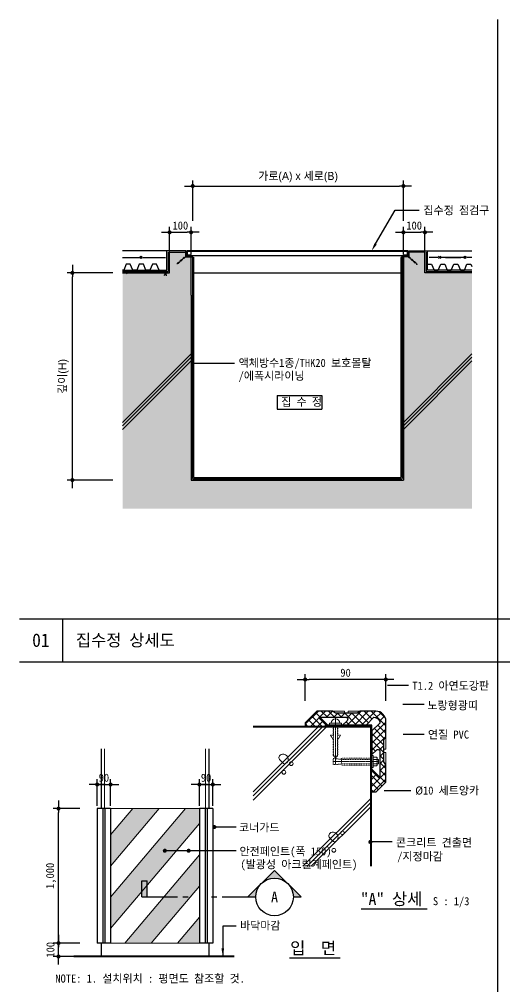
# Model space of a CAD drawing. Header units: millimetres. Extents: x 209 to 75467, y 6568 to 12199.
# Drawn here: x 8609 to 10414, y 8601 to 12199 of the extents above; entities that cross this region are included whole.
import ezdxf
from ezdxf.enums import TextEntityAlignment as Align

# ---------------------------------------------------------------- set-up
doc = ezdxf.new("R2010")
doc.units = ezdxf.units.MM
doc.header["$MEASUREMENT"] = 0
doc.linetypes.add('CEN', pattern=[62, 60, -1, 0, -1])
doc.linetypes.add('HIDDEN', pattern=[0.375, 0.25, -0.125])
doc.layers.get('0').update_dxf_attribs({"linetype": 'CONTINUOUS'})
for name, color, linetype, lineweight in [('A-CNTL', 1, 'CEN', 15), ('A-CONC-LIN1', 2, 'CONTINUOUS', 40), ('A-DIMS', 7, 'CONTINUOUS', 25), ('A-ELEV-LIN2', 7, 'CONTINUOUS', 25), ('A-ELEV-LIN3', 8, 'CONTINUOUS', 18), ('A-MKXS-LEAD', 7, 'CONTINUOUS', 25), ('A-MKXS-MAK1', 3, 'CONTINUOUS', 25), ('A-MKXS-TEXT1', 3, 'CONTINUOUS', 25), ('A-MKXS-TEXT2', 7, 'CONTINUOUS', 25), ('A-MKXX-SYMB', 7, 'CONTINUOUS', 25), ('A-SECT-LIN1', 4, 'CONTINUOUS', 25), ('A-XXXX-HATC', 8, 'CONTINUOUS', 18), ('A-XXXX-HID', 8, 'HIDDEN', 18), ('A-XXXX-STL', 3, 'CONTINUOUS', 25), ('A-XXXX-SYMB', 7, 'CONTINUOUS', 25), ('A-XXXX-TXT1', 3, 'CONTINUOUS', 25)]:
    doc.layers.add(name, color=color, linetype=linetype, lineweight=lineweight)
for name, color, linetype in [('A-XXXX-SOLD', 252, 'CONTINUOUS'), ('a옹벽', 2, 'CONTINUOUS'), ('CA-ANNO-HIDE', 6, 'HIDDEN'), ('CA-ANNO-TEXT', 3, 'CONTINUOUS'), ('CA-ELE1', 8, 'CONTINUOUS'), ('CA-FIN3', 7, 'CONTINUOUS'), ('CA-FLOR-STL', 8, 'CONTINUOUS'), ('HAT', 8, 'CONTINUOUS'), ('HATC', 9, 'CONTINUOUS'), ('SECT2', 4, 'CONTINUOUS'), ('SYM_JHS', 4, 'CONTINUOUS'), ('TABL', 7, 'CONTINUOUS'), ('TEXT', 7, 'CONTINUOUS')]:
    doc.layers.add(name, color=color, linetype=linetype)
doc.styles.add('HY울릉도L', font='H2GTRE.TTF')
doc.styles.add('돋움', font='')
doc.styles.add('돋움체', font='')
doc.styles.get('돋움').set_extended_font_data('DotumChe')
doc.styles.get('돋움체').set_extended_font_data('DotumChe')
doc.dimstyles.new('CDIM', dxfattribs={"dimtxt": 3, "dimasz": 1.5, "dimexe": 2, "dimexo": 1, "dimgap": 1, "dimtad": 1, "dimdec": 0, "dimrnd": 0.5, "dimzin": 0, "dimdsep": 32, "dimlunit": 6, "dimtxsty": 'HY울릉도L', "dimblk1": '_CIDOT', "dimblk2": '_CIDOT', "dimsah": 1, "dimcen": 5.5, "dimclrd": 2, "dimclre": 2, "dimclrt": 7, "dimadec": 0, "dimazin": 0, "dimtfac": 1, "dimtdec": 0, "dimtix": 1, "dimtmove": 2, "dimatfit": 1, "dimldrblk": '_CIDOT', "dimfxl": 1, "dimtolj": 1, "dimtzin": 0, "dimlwd": -1, "dimarcsym": 0})

# ---------------------------------------------------------------- blocks, each defined once
blk = doc.blocks.new('_CIDOT')
at = {"color": 0, "linetype": 'ByBlock'}
blk.add_line((2, 0), (-1, 0), dxfattribs=at)
at = {"color": 0, "linetype": 'ByBlock', "const_width": 0.5}
blk.add_lwpolyline([(-0.25, 0, 1), (0.25, 0, 1)], format="xyb", close=True, dxfattribs=at)
blk = doc.blocks.new('*D382')
at = {"layer": 'A-DIMS', "lineweight": -2, "transparency": 16777216}
for p, q in [((9253.7, 11449.7), (9253.7, 11599)), ((10037.1, 11449.7), (10037.1, 11599))]:
    blk.add_line(p, q, dxfattribs=at)
at = {"layer": 'A-DIMS', "transparency": 16777216}
blk.add_line((9268.7, 11579), (10022.1, 11579), dxfattribs=at)
at = {"layer": 'A-DIMS', "transparency": 16777216, "xscale": 15, "yscale": 15, "zscale": 15, "rotation": 180}
blk.add_blockref('_CIDOT', (9253.7, 11579), dxfattribs=at)
at = {"layer": 'A-DIMS', "transparency": 16777216, "xscale": 15, "yscale": 15, "zscale": 15}
blk.add_blockref('_CIDOT', (10037.1, 11579), dxfattribs=at)
at = {"layer": 'A-DIMS', "color": 3, "transparency": 16777216, "insert": (9645.4, 11611.8), "char_height": 30, "attachment_point": 5, "style": '돋움체'}
blk.add_mtext('\\A1;{\\fHY울릉도L|b0|i0|c129|p18;가로(A) x 세로(B)}', dxfattribs=at)
blk = doc.blocks.new('*D383')
at = {"layer": 'A-DIMS', "lineweight": -2, "transparency": 16777216}
for p, q in [((8956.9, 11255.9), (8786.2, 11255.9)), ((8956.9, 10485.3), (8786.2, 10485.3))]:
    blk.add_line(p, q, dxfattribs=at)
at = {"layer": 'A-DIMS', "transparency": 16777216}
blk.add_line((8806.2, 10500.3), (8806.2, 11240.9), dxfattribs=at)
at = {"layer": 'A-DIMS', "transparency": 16777216, "xscale": 15, "yscale": 15, "zscale": 15}
for p, rotation in [((8806.2, 11255.9), 90), ((8806.2, 10485.3), 270)]:
    blk.add_blockref('_CIDOT', p, dxfattribs=dict(at, rotation=rotation))
at = {"layer": 'A-DIMS', "color": 3, "transparency": 16777216, "insert": (8773.3, 10870.6), "char_height": 30, "attachment_point": 5, "rotation": 90, "style": '돋움체'}
blk.add_mtext('\\A1;{\\fHY울릉도L|b0|i0|c129|p18;깊이(H)}', dxfattribs=at)
blk = doc.blocks.new('*D384')
at = {"layer": 'A-DIMS', "lineweight": -2, "transparency": 16777216}
for p, q in [((9167.7, 11324.1), (9167.7, 11426.8)), ((9247.7, 11324.1), (9247.7, 11426.8))]:
    blk.add_line(p, q, dxfattribs=at)
at = {"layer": 'A-DIMS', "transparency": 16777216}
blk.add_line((9182.7, 11406.8), (9232.7, 11406.8), dxfattribs=at)
at = {"layer": 'A-DIMS', "transparency": 16777216, "xscale": 15, "yscale": 15, "zscale": 15, "rotation": 180}
blk.add_blockref('_CIDOT', (9167.7, 11406.8), dxfattribs=at)
at = {"layer": 'A-DIMS', "transparency": 16777216, "xscale": 15, "yscale": 15, "zscale": 15}
blk.add_blockref('_CIDOT', (9247.7, 11406.8), dxfattribs=at)
at = {"layer": 'A-DIMS', "color": 3, "transparency": 16777216, "insert": (9207.7, 11431.8), "char_height": 30, "attachment_point": 5, "style": '돋움체'}
blk.add_mtext('\\A1;100', dxfattribs=at)
blk = doc.blocks.new('*D385')
at = {"layer": 'A-DIMS', "lineweight": -2, "transparency": 16777216}
for p, q in [((10037.1, 11324.1), (10037.1, 11426.8)), ((10117.1, 11324.1), (10117.1, 11426.8))]:
    blk.add_line(p, q, dxfattribs=at)
at = {"layer": 'A-DIMS', "transparency": 16777216}
blk.add_line((10052.1, 11406.8), (10102.1, 11406.8), dxfattribs=at)
at = {"layer": 'A-DIMS', "transparency": 16777216, "xscale": 15, "yscale": 15, "zscale": 15, "rotation": 180}
blk.add_blockref('_CIDOT', (10037.1, 11406.8), dxfattribs=at)
at = {"layer": 'A-DIMS', "transparency": 16777216, "xscale": 15, "yscale": 15, "zscale": 15}
blk.add_blockref('_CIDOT', (10117.1, 11406.8), dxfattribs=at)
at = {"layer": 'A-DIMS', "color": 3, "transparency": 16777216, "insert": (10077.1, 11431.8), "char_height": 30, "attachment_point": 5, "style": '돋움체'}
blk.add_mtext('\\A1;100', dxfattribs=at)
blk = doc.blocks.new('*D59')
at = {"layer": 'A-DIMS', "lineweight": -2, "transparency": 16777216}
for p, q in [((8834.3, 9263.5), (8734.7, 9263.5)), ((8834.3, 8763.5), (8734.7, 8763.5))]:
    blk.add_line(p, q, dxfattribs=at)
at = {"layer": 'A-DIMS', "transparency": 16777216}
blk.add_line((8754.7, 8778.5), (8754.7, 9248.5), dxfattribs=at)
at = {"layer": 'A-DIMS', "transparency": 16777216, "xscale": 15, "yscale": 15, "zscale": 15}
for p, rotation in [((8754.7, 9263.5), 90), ((8754.7, 8763.5), 270)]:
    blk.add_blockref('_CIDOT', p, dxfattribs=dict(at, rotation=rotation))
at = {"layer": 'A-DIMS', "color": 3, "transparency": 16777216, "insert": (8726.9, 9013.5), "char_height": 30, "attachment_point": 5, "rotation": 90, "style": '돋움체'}
blk.add_mtext('\\A1;1,000', dxfattribs=at)
blk = doc.blocks.new('*D60')
at = {"layer": 'A-DIMS', "lineweight": -2, "transparency": 16777216}
for p, q in [((8834.3, 8763.5), (8734.7, 8763.5)), ((8834.3, 8713.5), (8734.7, 8713.5))]:
    blk.add_line(p, q, dxfattribs=at)
at = {"layer": 'A-DIMS', "transparency": 16777216}
blk.add_line((8754.7, 8728.5), (8754.7, 8748.5), dxfattribs=at)
at = {"layer": 'A-DIMS', "transparency": 16777216, "xscale": 15, "yscale": 15, "zscale": 15}
for p, rotation in [((8754.7, 8763.5), 90), ((8754.7, 8713.5), 270)]:
    blk.add_blockref('_CIDOT', p, dxfattribs=dict(at, rotation=rotation))
at = {"layer": 'A-DIMS', "color": 3, "transparency": 16777216, "insert": (8724.6, 8738.5), "char_height": 30, "attachment_point": 5, "rotation": 90, "style": '돋움체'}
blk.add_mtext('\\A1;100', dxfattribs=at)
blk = doc.blocks.new('*D61')
at = {"layer": 'A-DIMS', "lineweight": -2, "transparency": 16777216}
for p, q in [((8898.4, 9273.5), (8898.4, 9373.1)), ((8948.4, 9273.5), (8948.4, 9373.1))]:
    blk.add_line(p, q, dxfattribs=at)
at = {"layer": 'A-DIMS', "transparency": 16777216}
for p, q in [((8883.4, 9353.1), (8868.4, 9353.1)), ((8898.4, 9353.1), (8948.4, 9353.1)), ((8963.4, 9353.1), (8978.4, 9353.1))]:
    blk.add_line(p, q, dxfattribs=at)
at = {"layer": 'A-DIMS', "transparency": 16777216, "xscale": 15, "yscale": 15, "zscale": 15}
blk.add_blockref('_CIDOT', (8898.4, 9353.1), dxfattribs=at)
at = {"layer": 'A-DIMS', "transparency": 16777216, "xscale": 15, "yscale": 15, "zscale": 15, "rotation": 180}
blk.add_blockref('_CIDOT', (8948.4, 9353.1), dxfattribs=at)
at = {"layer": 'A-DIMS', "color": 3, "transparency": 16777216, "insert": (8923.4, 9378.1), "char_height": 30, "attachment_point": 5, "style": '돋움체'}
blk.add_mtext('\\A1;90', dxfattribs=at)
blk = doc.blocks.new('*D62')
at = {"layer": 'A-DIMS', "lineweight": -2, "transparency": 16777216}
for p, q in [((9278.4, 9273.5), (9278.4, 9373.1)), ((9328.4, 9273.5), (9328.4, 9373.1))]:
    blk.add_line(p, q, dxfattribs=at)
at = {"layer": 'A-DIMS', "transparency": 16777216}
for p, q in [((9263.4, 9353.1), (9248.4, 9353.1)), ((9278.4, 9353.1), (9328.4, 9353.1)), ((9343.4, 9353.1), (9358.4, 9353.1))]:
    blk.add_line(p, q, dxfattribs=at)
at = {"layer": 'A-DIMS', "transparency": 16777216, "xscale": 15, "yscale": 15, "zscale": 15}
blk.add_blockref('_CIDOT', (9278.4, 9353.1), dxfattribs=at)
at = {"layer": 'A-DIMS', "transparency": 16777216, "xscale": 15, "yscale": 15, "zscale": 15, "rotation": 180}
blk.add_blockref('_CIDOT', (9328.4, 9353.1), dxfattribs=at)
at = {"layer": 'A-DIMS', "color": 3, "transparency": 16777216, "insert": (9303.4, 9378.1), "char_height": 30, "attachment_point": 5, "style": '돋움체'}
blk.add_mtext('\\A1;90', dxfattribs=at)
blk = doc.blocks.new('*D63')
at = {"layer": 'A-DIMS', "lineweight": -2, "transparency": 16777216}
for p, q in [((9672, 9664.2), (9672, 9763.7)), ((9972, 9664.2), (9972, 9763.7))]:
    blk.add_line(p, q, dxfattribs=at)
at = {"layer": 'A-DIMS', "transparency": 16777216}
blk.add_line((9957, 9743.7), (9687, 9743.7), dxfattribs=at)
at = {"layer": 'A-DIMS', "transparency": 16777216, "xscale": 15, "yscale": 15, "zscale": 15, "rotation": 180}
blk.add_blockref('_CIDOT', (9672, 9743.7), dxfattribs=at)
at = {"layer": 'A-DIMS', "transparency": 16777216, "xscale": 15, "yscale": 15, "zscale": 15}
blk.add_blockref('_CIDOT', (9972, 9743.7), dxfattribs=at)
at = {"layer": 'A-DIMS', "color": 3, "transparency": 16777216, "insert": (9822, 9768.8), "char_height": 30, "attachment_point": 5, "style": '돋움체'}
blk.add_mtext('\\A1;90', dxfattribs=at)

msp = doc.modelspace()

# ---------------------------------------------------------------- hatches: boundary and pattern name
at = {"layer": 'A-MKXS-MAK1'}
h = msp.add_hatch(color=256, dxfattribs=at)
h.paths.add_polyline_path([(9557.9, 9033.9), (9508.4, 8984.4, -0.414214), (9607.3, 8984.4)])
h.paths.add_polyline_path([(9508.4, 8984.4), (9458.9, 8934.9), (9487.9, 8934.9, -0.198912)])
h.paths.add_polyline_path([(9607.3, 8984.4, -0.198912), (9627.9, 8934.9), (9656.8, 8934.9)])
msp.add_hatch(color=256, dxfattribs=at).paths.add_polyline_path([(9084.1, 8994.9), (9064.1, 8994.9), (9064.1, 8934.9), (9084.1, 8934.9)])
at = {"layer": 'A-XXXX-HATC'}
msp.add_hatch(color=256, dxfattribs=at).paths.add_polyline_path([(10292.1, 11255.9), (10117.1, 11255.9), (10117.1, 11333.4), (10057.1, 11333.4), (10057.1, 11317), (10088.6, 11289.3), (10087.1, 11287.6), (10054.8, 11316.1), (10037.1, 11316.1), (10037.1, 10485.3), (9247.7, 10485.3), (9247.7, 11173.4), (9247.7, 11316.1), (9228.4, 11316.1), (9196.3, 11287.8), (9194.9, 11289.5), (9227.7, 11318.4), (9227.7, 11333.4), (9167.7, 11333.4), (9167.7, 11255.9), (9010, 11255.9), (9009.3, 11253.9), (9006.4, 11255.9), (8992.6, 11255.9), (8992.6, 10378.4), (10292.1, 10378.4)])
at = {"layer": 'A-XXXX-HATC', "ltscale": 2}
h = msp.add_hatch(dxfattribs=at)
h.set_pattern_fill('ANSI37', color=256, scale=150)
h.set_pattern_definition([(45, (-33760.771, 12070.778), (-13.258252, 13.258252), []), (135, (-33760.771, 12070.778), (-13.258252, -13.258252), [])])
edge = h.paths.add_edge_path()
edge.add_line((9934.5, 9625.8), (9876.4, 9625.8))
edge.add_line((9876.4, 9625.8), (9865.1, 9618.2))
edge.add_line((9865.1, 9618.2), (9784.1, 9618.2))
edge.add_line((9784.1, 9618.2), (9772.9, 9625.8))
edge.add_line((9772.9, 9625.8), (9714.8, 9625.8))
edge.add_line((9714.8, 9625.8), (9672, 9582.9))
edge.add_line((9672, 9582.9), (9672, 9569.5))
edge.add_line((9672, 9569.5), (9675.5, 9569.5))
edge.add_line((9675.5, 9569.5), (9754.3, 9569.5))
edge.add_line((9754.3, 9569.5), (9723.8, 9600.1))
edge.add_line((9723.8, 9600.1), (9726.9, 9603.3))
edge.add_line((9726.9, 9603.3), (9825.8, 9603.3))
edge.add_arc((9821.9, 9596.2), 8.11, -45.7444, 61.1962, ccw=False)
edge.add_line((9827.6, 9590.3), (9811.2, 9574))
edge.add_line((9811.2, 9574), (9898.4, 9574))
edge.add_line((9898.4, 9574), (9927.7, 9603.3))
edge.add_arc((9927.7, 9581.5), 21.8, 0, 90, ccw=False)
edge.add_line((9949.5, 9581.5), (9920.2, 9552.3))
edge.add_line((9920.2, 9552.3), (9920.2, 9465.1))
edge.add_line((9920.2, 9465.1), (9936.5, 9481.4))
edge.add_arc((9942.3, 9475.7), 8.11, 28.8038, 135.7444, ccw=False)
edge.add_line((9949.5, 9479.6), (9949.5, 9380.8))
edge.add_line((9949.5, 9380.8), (9946.3, 9377.6))
edge.add_line((9946.3, 9377.6), (9915.7, 9408.1))
edge.add_line((9915.7, 9408.1), (9915.7, 9325.8))
edge.add_line((9915.7, 9325.8), (9936.2, 9325.8))
edge.add_line((9936.2, 9325.8), (9972, 9361.5))
edge.add_line((9972, 9361.5), (9972, 9426.7))
edge.add_line((9972, 9426.7), (9964.4, 9437.9))
edge.add_line((9964.4, 9437.9), (9964.4, 9518.9))
edge.add_line((9964.4, 9518.9), (9972, 9530.2))
edge.add_line((9972, 9530.2), (9972, 9588.3))
edge.add_arc((9934.5, 9588.3), 37.5, 360, 450)
at = {"layer": 'A-XXXX-SOLD'}
h = msp.add_hatch(color=256, dxfattribs=at)
h.paths.add_polyline_path([(9278.4, 9207.8), (9278.4, 9263.5), (9227.3, 9263.5), (8948.4, 8933.6), (8948.4, 8817.4)])
h.paths.add_polyline_path([(9278.4, 8975.4), (9278.4, 9091.6), (9001.1, 8763.5), (9099.3, 8763.5)])
h.paths.add_polyline_path([(9197.5, 8763.5), (9278.4, 8763.5), (9278.4, 8859.3)], flags=17)
msp.add_hatch(color=256, dxfattribs=at).paths.add_polyline_path([(8948.4, 9165.9), (8948.4, 9049.8), (9129.1, 9263.5), (9030.9, 9263.5)])

# ---------------------------------------------------------------- linework, layer by layer
at = {"layer": 'A-CNTL'}
for p, q in [((9784.5, 9429.8), (9784.5, 9600.3)), ((9774.2, 9438.3), (9945.8, 9438.3))]:
    msp.add_line(p, q, dxfattribs=at)
at = {"layer": 'A-CONC-LIN1'}
for p, q in [((9478.3, 9569.5), (9915.7, 9569.5)), ((9915.7, 9569.5), (9915.7, 9049.6)), ((9408.2, 8713.5), (8812.1, 8713.5))]:
    msp.add_line(p, q, dxfattribs=at)
at = {"layer": 'A-ELEV-LIN2'}
for p, q in [((8913.4, 9485.4), (8913.4, 9263.5)), ((9313.4, 9485.4), (9313.4, 9263.5)), ((8898.4, 9263.5), (8898.4, 8763.5)), ((8948.4, 9263.5), (8898.4, 9263.5)), ((8919.8, 9263.5), (8919.8, 8763.5)), ((8927, 9263.5), (8927, 8763.5)), ((8948.4, 9263.5), (8948.4, 8763.5)), ((9278.4, 9263.5), (9278.4, 8763.5)), ((9328.4, 9263.5), (9278.4, 9263.5)), ((9299.8, 9263.5), (9299.8, 8763.5)), ((9307, 9263.5), (9307, 8763.5)), ((9328.4, 9263.5), (9328.4, 8763.5)), ((8948.4, 8763.5), (8898.4, 8763.5)), ((8913.4, 8763.5), (8913.4, 8713.5)), ((9328.4, 8763.5), (9278.4, 8763.5)), ((9313.4, 8763.5), (9313.4, 8713.5))]:
    msp.add_line(p, q, dxfattribs=at)
at = {"layer": 'A-ELEV-LIN3'}
for p, q in [((9772.9, 9625.8), (9817.9, 9625.8)), ((9817.9, 9625.8), (9817.9, 9618.2)), ((9876.4, 9625.8), (9831.4, 9625.8)), ((9831.4, 9625.8), (9831.4, 9618.2)), ((9762, 9574), (9762, 9581.5)), ((9762, 9581.5), (9807, 9581.5)), ((9762, 9574), (9807, 9574)), ((9807, 9574), (9807, 9581.5)), ((9972, 9530.2), (9972, 9485.2)), ((8925.4, 9485.4), (8925.4, 9263.5)), ((9301.4, 9485.4), (9301.4, 9263.5)), ((9972, 9485.2), (9964.4, 9485.2)), ((9972, 9471.7), (9964.4, 9471.7)), ((9972, 9426.7), (9972, 9471.7)), ((9925, 9460.7), (9920.2, 9460.7)), ((9925, 9415.9), (9925, 9460.7)), ((9925.4, 9454.3), (9937, 9454.3)), ((9937, 9446.3), (9925.4, 9446.3)), ((9937, 9430.3), (9925.4, 9430.3)), ((9937, 9454.3), (9939.4, 9451.9)), ((9939.4, 9448.7), (9937, 9446.3)), ((9937, 9446.3), (9939.4, 9441.5)), ((9937, 9430.3), (9939.4, 9435.1)), ((9939.4, 9427.9), (9937, 9430.3)), ((9939.4, 9448.7), (9939.4, 9451.9)), ((9939.4, 9427.9), (9939.4, 9448.7)), ((9943, 9446.3), (9939.4, 9446.3)), ((9943, 9430.3), (9939.4, 9430.3)), ((9939.4, 9424.8), (9939.4, 9427.9)), ((9944.2, 9445.1), (9943, 9446.3)), ((9944.2, 9431.5), (9943, 9430.3)), ((9944.2, 9431.5), (9944.2, 9445.1)), ((9925, 9415.9), (9920.2, 9415.9)), ((9937, 9422.3), (9925.4, 9422.3)), ((9939.4, 9424.8), (9937, 9422.3)), ((9227.3, 9263.5), (8948.4, 8933.6)), ((9129.1, 9263.5), (8948.4, 9049.8)), ((9030.9, 9263.5), (8948.4, 9165.9)), ((9278.4, 9263.5), (8948.4, 9263.5)), ((9278.4, 9207.8), (8948.4, 8817.4)), ((9278.4, 9091.6), (9001.1, 8763.5)), ((9278.4, 8975.4), (9099.3, 8763.5)), ((9278.4, 8859.3), (9197.5, 8763.5)), ((9278.4, 8763.5), (8948.4, 8763.5))]:
    msp.add_line(p, q, dxfattribs=at)
msp.add_arc((9784.5, 9581.5), 15.8, 0, 180, dxfattribs=at)
at = {"layer": 'A-MKXS-LEAD'}
for p, q in [((10056.6, 9721.6), (9977.9, 9721.6)), ((10113.7, 9650.8), (10035, 9650.8)), ((10113.7, 9539.1), (10035.9, 9539.1)), ((10064.5, 9329.5), (9965.6, 9329.5)), ((9334.2, 9190.7), (9328.2, 9190.7)), ((9334.2, 9190.7), (9328.2, 9190.7)), ((9334.2, 9190.7), (9328.2, 9190.7)), ((9415.2, 9195), (9334.2, 9195)), ((9995.2, 9139.4), (9914.2, 9139.4)), ((9150, 9102.8), (9144, 9102.8)), ((9150, 9102.8), (9144, 9102.8)), ((9150, 9102.8), (9144, 9102.8)), ((9415.2, 9107.1), (9150, 9107.1)), ((9238.5, 9102.8), (9232.5, 9102.8)), ((9238.5, 9102.8), (9232.5, 9102.8)), ((9238.5, 9102.8), (9232.5, 9102.8)), ((9914.2, 9135.2), (9908.2, 9135.2)), ((9914.2, 9135.2), (9908.2, 9135.2)), ((9914.2, 9135.2), (9908.2, 9135.2)), ((9415.2, 8826.7), (9365.5, 8826.7)), ((9365.5, 8826.7), (9365.5, 8713.5))]:
    msp.add_line(p, q, dxfattribs=at)
for points in [[(9914.5, 9573.6, 0, 10, 0), (9926.4, 9601.2, 0, 0, 0), (9977.9, 9721.6, 0, 0, 0)], [(9971.6, 9502.8, 0, 10, 0), (9983.5, 9530.5, 0, 0, 0), (10035, 9650.8, 0, 0, 0)], [(9972.4, 9391, 0, 10, 0), (9984.3, 9418.7, 0, 0, 0), (10035.9, 9539.1, 0, 0, 0)], [(9922.4, 9430.2, 0, 10, 0), (9934.3, 9402.5, 0, 0, 0), (9965.6, 9329.5, 0, 0, 0)], [(9365.5, 8713.5, 10, 10, 0), (9365.5, 8713.5, 0, 10, 0), (9365.5, 8743.5, 10, 10, 0)]]:
    msp.add_lwpolyline(points, format="xyseb", dxfattribs=at)
at = {"layer": 'A-MKXS-LEAD', "const_width": 7.5}
for points in [[(9334.2, 9198.7, 1), (9334.2, 9191.2, 1)], [(9914.2, 9143.2, 1), (9914.2, 9135.7, 1)], [(9150, 9110.8, 1), (9150, 9103.3, 1)], [(9238.6, 9110.8, 1), (9238.6, 9103.3, 1)]]:
    msp.add_lwpolyline(points, format="xyb", close=True, dxfattribs=at)
at = {"layer": 'A-MKXS-MAK1'}
for p, q in [((9458.9, 8934.9), (9557.9, 9033.9)), ((9656.8, 8934.9), (9557.9, 9033.9)), ((9064.1, 8994.9), (9084.1, 8994.9)), ((9064.1, 8934.9), (9064.1, 8994.9)), ((9084.1, 8934.9), (9084.1, 8994.9)), ((9064.1, 8934.9), (9196.7, 8934.9)), ((9216.7, 8934.9), (9236.7, 8934.9)), ((9323.3, 8934.9), (9343.3, 8934.9)), ((9363.3, 8934.9), (9487.9, 8934.9)), ((9627.9, 8934.9), (9656.8, 8934.9))]:
    msp.add_line(p, q, dxfattribs=at)
msp.add_circle((9557.9, 8934.9), 70, dxfattribs=at)
at = {"layer": 'A-MKXX-SYMB'}
msp.add_line((9880.5, 8890.9), (10125.8, 8890.9), dxfattribs=at)
at = {"layer": 'A-SECT-LIN1'}
msp.add_lwpolyline([(9934.5, 9625.8), (9876.4, 9625.8), (9865.1, 9618.2), (9784.1, 9618.2), (9772.9, 9625.8), (9714.8, 9625.8), (9672, 9582.9), (9672, 9569.5), (9675.5, 9569.5), (9754.3, 9569.5), (9723.8, 9600.1), (9726.9, 9603.3), (9825.8, 9603.3, -0.503717), (9827.6, 9590.3), (9811.2, 9574), (9898.4, 9574), (9927.7, 9603.3, -0.414214), (9949.5, 9581.5), (9920.2, 9552.3), (9920.2, 9465.1), (9936.5, 9481.4, -0.503717), (9949.5, 9479.6), (9949.5, 9380.8), (9946.3, 9377.6), (9915.7, 9408.1), (9915.7, 9325.8), (9936.2, 9325.8), (9972, 9361.5), (9972, 9426.7), (9964.4, 9437.9), (9964.4, 9518.9), (9972, 9530.2), (9972, 9588.3, 0.414214)], format="xyb", close=True, dxfattribs=at)
at = {"layer": 'A-XXXX-HATC'}
for p, q in [((8992.6, 10699.9), (9247.7, 10955)), ((8992.6, 10686.9), (9247.7, 10941.9)), ((8992.6, 10673.9), (9247.7, 10928.9)), ((9478.3, 9326.5), (9721.4, 9569.5)), ((9478.3, 9310.9), (9736.9, 9569.5)), ((9478.3, 9295.4), (9752.4, 9569.5)), ((9663.7, 9049.6), (9915.7, 9301.6)), ((9679.2, 9049.6), (9915.7, 9286)), ((9694.7, 9049.6), (9915.7, 9270.5))]:
    msp.add_line(p, q, dxfattribs=at)
for points in [[(9582.5, 9439.4, -0.031592), (9576.9, 9446.2, -0.063068), (9574.8, 9450.1, -0.143064), (9574.4, 9454.1, -0.088364), (9576.7, 9460, -0.168377), (9582.4, 9464.7, -0.122844), (9592.3, 9465.8, -0.104635), (9599.1, 9463.4, -0.092731), (9605, 9458, -0.151395), (9608.8, 9447.6, -0.160961), (9606.1, 9437.4, -0.114238), (9599.2, 9431, -0.225001), (9594.3, 9430.6, -0.071242), (9589.3, 9433.3, -0.044229)], [(9767.9, 9149.1, -0.031592), (9762.2, 9156, -0.063068), (9760.1, 9159.9, -0.143064), (9759.7, 9163.8, -0.088364), (9762, 9169.7, -0.168377), (9767.7, 9174.4, -0.122844), (9777.7, 9175.5, -0.104635), (9784.4, 9173.2, -0.092731), (9790.4, 9167.8, -0.151395), (9794.2, 9157.3, -0.160961), (9791.4, 9147.2, -0.114238), (9784.6, 9140.8, -0.225001), (9779.6, 9140.3, -0.071242), (9774.7, 9143.1, -0.044229)]]:
    msp.add_lwpolyline(points, format="xyb", close=True, dxfattribs=at)
for centre in [(9620, 9430.8), (9592.8, 9398.6), (9810.4, 9173.7), (9778.2, 9108.4)]:
    msp.add_circle(centre, 7.02, dxfattribs=at)
at = {"layer": 'A-XXXX-HID', "ltscale": 0.1}
for p, q in [((9775.5, 9569.5), (9775.5, 9536.9)), ((9777.7, 9461.9), (9777.7, 9569.5)), ((9791.4, 9462.2), (9791.4, 9569.5)), ((9793.7, 9569.5), (9793.7, 9536.9)), ((9775.5, 9536.9), (9765.4, 9536.9)), ((9765.4, 9536.9), (9775.5, 9521.8)), ((9793.7, 9536.9), (9803.6, 9536.9)), ((9803.6, 9536.9), (9793.7, 9521.8)), ((9775.5, 9521.8), (9775.5, 9461)), ((9793.7, 9521.8), (9793.7, 9461)), ((9784.5, 9450.8), (9777.7, 9461.9)), ((9784.5, 9450.8), (9791.4, 9462.2)), ((9783.4, 9449.4), (9775.4, 9449.4)), ((9775.4, 9449.4), (9775.4, 9427)), ((9775.4, 9427), (9783.4, 9427)), ((9784.5, 9450.8), (9775.5, 9461)), ((9809.4, 9446.2), (9783.4, 9449.4)), ((9783.4, 9427), (9809.4, 9430.2)), ((9793.7, 9461), (9784.5, 9450.8)), ((9915.7, 9451.1), (9807.4, 9451)), ((9807.4, 9425.4), (9807.4, 9451)), ((9915.7, 9425.5), (9807.4, 9425.4)), ((9919.4, 9446.3), (9809.4, 9446.2)), ((9809.4, 9430.2), (9919.4, 9430.3))]:
    msp.add_line(p, q, dxfattribs=at)
at = {"layer": 'A-XXXX-STL'}
msp.add_lwpolyline([(9756.2, 9574), (9726.9, 9603.3), (9723.8, 9600.1), (9754.3, 9569.5), (9915.7, 9569.5), (9915.7, 9408.1), (9946.3, 9377.6), (9949.5, 9380.8), (9920.2, 9410), (9920.2, 9574)], close=True, dxfattribs=at)
at = {"layer": 'A-XXXX-SYMB'}
msp.add_line((9613.8, 8708), (9801.5, 8708), dxfattribs=at)
at = {"layer": 'a옹벽', "linetype": 'Continuous'}
for p, q in [((9167.7, 11255.9), (9167.7, 11333.4)), ((9167.7, 11333.4), (9227.7, 11333.4)), ((10057.1, 11333.4), (10057.1, 11318.4)), ((10117.1, 11333.4), (10057.1, 11333.4)), ((10117.1, 11255.9), (10117.1, 11333.4)), ((10037.1, 11318.4), (10037.1, 10485.3)), ((10057.1, 11318.4), (10037.1, 11318.4)), ((8992.6, 11255.9), (9167.7, 11255.9)), ((10292.1, 11255.9), (10117.1, 11255.9)), ((9247.7, 11173.4), (9247.7, 10485.3)), ((9247.7, 10485.3), (10037.1, 10485.3))]:
    msp.add_line(p, q, dxfattribs=at)
msp.add_lwpolyline([(9247.7, 11173.4), (9247.7, 11318.4), (9227.7, 11318.4), (9227.7, 11333.4)], dxfattribs=at)
at = {"layer": 'CA-ANNO-HIDE', "ltscale": 5}
for p, q in [((9162.7, 11333.4), (9162.7, 11260.9)), ((10122.1, 11333.4), (10122.1, 11260.9)), ((9227.7, 11318.4), (9194.9, 11289.5)), ((9228.4, 11316.1), (9196.3, 11287.8)), ((9228.4, 11316.1), (9247.7, 11316.1)), ((9247.7, 11318.4), (9252.7, 11313.4)), ((9252.7, 11313.4), (9252.7, 10490.3)), ((10037.1, 11318.4), (10032.1, 11313.4)), ((10032.1, 11313.4), (10032.1, 10490.3)), ((10054.8, 11316.1), (10037.1, 11316.1)), ((10054.8, 11316.1), (10086.9, 11287.8)), ((10055.6, 11318.4), (10088.4, 11289.5)), ((8992.6, 11260.9), (9162.7, 11260.9)), ((9196.3, 11287.8), (9194.9, 11289.5)), ((10086.9, 11287.3), (10088.4, 11289)), ((10122.1, 11260.9), (10292.1, 11260.9)), ((9252.7, 10490.3), (10032.1, 10490.3))]:
    msp.add_line(p, q, dxfattribs=at)
at = {"layer": 'CA-ELE1'}
for p, q in [((10037.1, 11319.9), (9246.2, 11319.9)), ((9257.7, 11255.9), (10027.1, 11255.9))]:
    msp.add_line(p, q, dxfattribs=at)
at = {"layer": 'CA-FIN3'}
for p, q in [((9227.7, 11338.4), (8992.6, 11338.4)), ((9157.7, 11265.9), (9157.7, 11338.4)), ((10057.1, 11338.4), (10292.1, 11338.4)), ((10127.1, 11265.9), (10127.1, 11338.4)), ((9246.2, 11319.9), (9257.7, 11313.4)), ((9257.7, 10495.3), (9257.7, 11313.4)), ((10038.6, 11319.9), (10027.1, 11313.4)), ((10027.1, 11313.4), (10027.1, 10495.3)), ((8992.6, 11265.9), (9157.7, 11265.9)), ((10292.1, 11265.9), (10127.1, 11265.9)), ((9257.7, 10495.3), (10027.1, 10495.3))]:
    msp.add_line(p, q, dxfattribs=at)
at = {"layer": 'CA-FIN3', "linetype": 'Continuous'}
msp.add_lwpolyline([(10249, 11265.9), (10264, 11265.9)], dxfattribs=at)
at = {"layer": 'CA-FLOR-STL'}
for p, q in [((9231.7, 11338.4), (9231.7, 11319.9)), ((10053.1, 11338.4), (9231.7, 11338.4)), ((10053.1, 11319.9), (10053.1, 11338.4)), ((9247.7, 11321.9), (9247.7, 11319.9)), ((10037.1, 11321.9), (10037.1, 11319.9))]:
    msp.add_line(p, q, dxfattribs=at)
for points in [[(9227.7, 11318.4), (9227.7, 11338.4), (9229.2, 11336.9), (9229.2, 11321.4, 0.414214), (9230.7, 11319.9), (9246.2, 11319.9), (9247.7, 11318.4)], [(10057.1, 11318.4), (10057.1, 11338.4), (10055.6, 11336.9), (10055.6, 11321.4, -0.414214), (10054.1, 11319.9), (10038.6, 11319.9), (10037.1, 11318.4)]]:
    msp.add_lwpolyline(points, format="xyb", close=True, dxfattribs=at)
for points in [[(9233.7, 11336.4), (10051.1, 11336.4), (10051.1, 11321.9)], [(9247.7, 11321.9), (9233.7, 11321.9), (9233.7, 11336.4)], [(9231.7, 11321.9), (9231.7, 11319.9), (9247.7, 11319.9)], [(10051.1, 11321.9), (10037.1, 11321.9)], [(10037.1, 11319.9), (10053.1, 11319.9), (10053.1, 11321.9)]]:
    msp.add_lwpolyline(points, dxfattribs=at)
at = {"layer": 'HAT', "linetype": 'Continuous'}
for p, q in [((8992.6, 11313.4), (9057.7, 11313.4)), ((9058.7, 11309.7), (9066.3, 11317.9)), ((9066.3, 11309.7), (9058.7, 11317.9)), ((9067.5, 11313.4), (9152.1, 11313.4)), ((10166.9, 11313.4), (10132.4, 11313.4)), ((10175.7, 11309.7), (10168.1, 11317.9)), ((10168.1, 11309.7), (10175.7, 11317.9)), ((10261.3, 11313.4), (10176.7, 11313.4)), ((10193.6, 11313.4), (10250.1, 11313.4)), ((10270.1, 11309.7), (10262.5, 11317.9)), ((10262.5, 11309.7), (10270.1, 11317.9)), ((10292.1, 11313.4), (10271.1, 11313.4))]:
    msp.add_line(p, q, dxfattribs=at)
at = {"layer": 'HAT'}
for p, q in [((9006.4, 11255.9), (9009.3, 11253.9)), ((9009.3, 11253.9), (9010, 11255.9)), ((9147.5, 11246.4), (9155.3, 11254.5)), ((9156.4, 11245), (9155.3, 11254.5))]:
    msp.add_line(p, q, dxfattribs=at)
at = {"layer": 'HATC'}
for p, q in [((10037.1, 10699.9), (10292.1, 10955)), ((10037.1, 10686.9), (10292.1, 10941.9)), ((10037.1, 10673.9), (10292.1, 10928.9))]:
    msp.add_line(p, q, dxfattribs=at)
at = {"layer": 'SECT2'}
for points in [[(9030.8, 11265.9), (9021.4, 11288.4), (9006.4, 11288.4), (8997, 11265.9), (8992.6, 11265.9)], [(9128.3, 11265.9), (9118.9, 11288.4), (9103.9, 11288.4), (9094.5, 11265.9), (9079.5, 11265.9), (9070.1, 11288.4), (9055.1, 11288.4), (9045.8, 11265.9), (9030.8, 11265.9)], [(10127.1, 11288.4), (10142.1, 11288.4), (10151.5, 11265.9), (10166.5, 11265.9), (10175.8, 11288.4), (10190.8, 11288.4), (10200.2, 11265.9), (10215.2, 11265.9), (10224.6, 11288.4), (10239.6, 11288.4)], [(10224.6, 11288.4), (10239.6, 11288.4), (10249, 11265.9), (10264, 11265.9), (10273.3, 11288.4), (10288.3, 11288.4), (10292.1, 11279.3)]]:
    msp.add_lwpolyline(points, dxfattribs=at)
at = {"layer": 'SYM_JHS'}
for p, q in [((9933.8, 11363.8), (10006.2, 11489.1)), ((10006.2, 11489.1), (10095.6, 11489.1)), ((9252.7, 10919.7), (9408.8, 10919.7)), ((9567.2, 10800.2), (9567.2, 10748.7)), ((9567.2, 10800.2), (9733.7, 10800.2)), ((9733.7, 10800.2), (9733.7, 10748.7)), ((9567.2, 10748.7), (9733.7, 10748.7))]:
    msp.add_line(p, q, dxfattribs=at)
msp.add_lwpolyline([(9918.8, 11337.8, 0, 10, 0), (9933.8, 11363.8, 10, 10, 0)], format="xyseb", dxfattribs=at)
at = {"layer": 'TABL', "linetype": 'ByBlock'}
msp.add_line((10388, 8429.4), (10388, 12198.8), dxfattribs=at)
at = {"layer": 'TABL'}
for p, q in [((8609, 9969.9), (14186.7, 9969.9)), ((8609, 9809.9), (14186.7, 9809.9))]:
    msp.add_line(p, q, dxfattribs=at)
msp.add_lwpolyline([(8769, 9969.9), (8769, 9809.9)], dxfattribs=at)

# ---------------------------------------------------------------- texts
at = {"layer": 'A-MKXS-TEXT1', "style": '돋움체'}
for s, height, p in [('집수정 상세도', 45, (8819, 9889.9)), ('Ø10 세트앙카', 30, (10081.2, 9330.9))]:
    msp.add_text(s, height=height, dxfattribs=at).set_placement(p, align=Align.MIDDLE_LEFT)
for s, p in [('T1.2 아연도강판', (10070.4, 9705.3)), ('노랑형광띠', (10126.3, 9632.2)), ('연질 PVC', (10128.3, 9524)), ('코너가드', (9425.7, 9178)), ('콘크리트 견출면', (10009.4, 9122.5)), ('안전페인트(폭 150)', (9427.6, 9089.7)), ('/지정마감', (10014.1, 9070.6)), ('(발광성 아크릴계페인트)', (9431.1, 9041.2)), ('바닥마감', (9429.6, 8813.8)), ('NOTE: 1. 설치위치 : 평면도 참조할 것.', (8742.9, 8616.5))]:
    msp.add_text(s, height=30, dxfattribs=at).set_placement(p)
at = {"layer": 'A-MKXS-TEXT2', "style": '돋움체'}
msp.add_text('A', height=40, dxfattribs=at).set_placement((9557.9, 8934.9), align=Align.MIDDLE)
at = {"layer": 'A-XXXX-TXT1', "style": '돋움체'}
for s, height, p in [('"A" 상세', 45, (9878.3, 8905.2)), ('S : 1/3', 30, (10146.9, 8904.2)), ('입  면', 45, (9615.9, 8722.3))]:
    msp.add_text(s, height=height, dxfattribs=at).set_placement(p)
at = {"layer": 'CA-ANNO-TEXT', "style": '돋움체'}
msp.add_text('01', height=50, dxfattribs=at).set_placement((8689, 9889.9), align=Align.MIDDLE_CENTER)
at = {"layer": 'TEXT', "style": '돋움'}
for s, p in [('집수정 점검구', (10111.6, 11473.5)), ('액체방수1종/THK20 보호몰탈', (9424.4, 10906.1)), ('/에폭시라이닝', (9424.4, 10858)), ('집 수 정', (9582.8, 10761.1))]:
    msp.add_text(s, height=30, dxfattribs=at).set_placement(p)

# ---------------------------------------------------------------- dimensions: what is measured, and where the dimension line sits
at = {"layer": 'A-DIMS'}
for base, p1, p2, text, picture, middle in [((10037.1, 11579), (9253.7, 11439.7), (10037.1, 11439.7), '{\\fHY울릉도L|b0|i0|c129|p18;가로(A) x 세로(B)}', '*D382', (9645.4, 11611.8)), ((9247.7, 11406.8), (9167.7, 11314.1), (9247.7, 11314.1), '100', '*D384', (9207.7, 11431.8)), ((10117.1, 11406.8), (10037.1, 11314.1), (10117.1, 11314.1), '100', '*D385', (10077.1, 11431.8)), ((8948.4, 9353.1), (8898.4, 9263.5), (8948.4, 9263.5), '90', '*D61', (8923.4, 9378.1)), ((9328.4, 9353.1), (9278.4, 9263.5), (9328.4, 9263.5), '90', '*D62', (9303.4, 9378.1))]:
    dim = msp.add_linear_dim(base=base, p1=p1, p2=p2, text=text, dimstyle='CDIM', override={"dimscale": 10, "dimtxsty": '돋움체', "dimclrd": 256, "dimclre": 256, "dimclrt": 3}, dxfattribs=at)
    dim.commit()
    dim.dimension.update_dxf_attribs({"geometry": picture, "text_midpoint": middle})
for base, p1, p2, angle, text, picture, middle in [((8806.2, 11255.9), (8966.9, 10485.3), (8966.9, 11255.9), 90, '{\\fHY울릉도L|b0|i0|c129|p18;깊이(H)}', '*D383', (8773.3, 10870.6)), ((9672, 9743.7), (9972, 9654.2), (9672, 9654.2), 180, '90', '*D63', (9822, 9768.8)), ((8754.7, 9263.5), (8844.3, 8763.5), (8844.3, 9263.5), 90, '1,000', '*D59', (8726.9, 9013.5))]:
    dim = msp.add_linear_dim(base=base, p1=p1, p2=p2, angle=angle, text=text, dimstyle='CDIM', override={"dimscale": 10, "dimtxsty": '돋움체', "dimclrd": 256, "dimclre": 256, "dimclrt": 3}, dxfattribs=at)
    dim.commit()
    dim.dimension.update_dxf_attribs({"geometry": picture, "text_midpoint": middle})
dim = msp.add_linear_dim(base=(8754.7, 8763.5), p1=(8844.3, 8713.5), p2=(8844.3, 8763.5), angle=90, text='100', dimstyle='CDIM', override={"dimscale": 10, "dimtxsty": '돋움체', "dimclrd": 256, "dimclre": 256, "dimclrt": 3}, dxfattribs=at)
dim.commit()
dim.dimension.update_dxf_attribs({"geometry": '*D60', "text_midpoint": (8724.6, 8738.5), "dimtype": 160})

doc.saveas('drawing.dxf')
